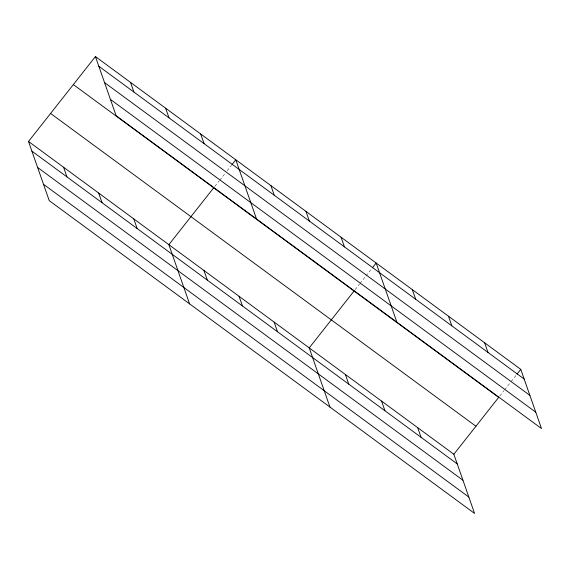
<?xml version="1.0" encoding="UTF-8"?>
<svg xmlns="http://www.w3.org/2000/svg" width="570" height="570" viewBox="0 0 570 570"><rect width="100%" height="100%" fill="white"/><g stroke="black" fill="none" stroke-linecap="round" stroke-linejoin="round"><path stroke-width="0.43" stroke-dasharray="2.85 2.14" d="M214.783 186.44L219.094 180.968M219.635 180.291L225.022 173.458M227.173 170.722L231.484 165.257M355.146 289.66L359.456 284.195M359.998 283.511L365.384 276.678M365.919 275.994L371.847 268.477M499.762 396.007L504.072 390.543M504.614 389.859L510.542 382.342M511.076 381.665L516.463 374.832"/><path stroke-width="0.85" d="M28.5 141.453L453.848 454.247L474.568 513.428L49.227 200.633L28.5 141.453L95.432 56.573L520.773 369.367L541.5 428.547L116.152 115.753L95.432 56.573M213.707 187.801L168.863 244.672L189.589 303.86M232.026 164.573L235.795 159.792L256.521 218.973M354.07 291.028L309.225 347.899L329.952 407.08M372.388 267.793L376.157 263.012L396.884 322.2M453.848 454.247L498.686 397.376L73.345 84.581M517.004 374.148L520.773 369.367M98.817 66.241L524.158 379.036M104.538 82.579L529.879 395.373M110.43 99.415L535.779 412.21M50.587 113.444L475.929 426.232M31.884 151.121L457.233 463.916M37.606 167.459L462.954 480.253M43.505 184.295L468.846 497.09M484.621 342.777L488.005 352.445M448.469 316.186L451.853 325.862M412.309 289.603L415.701 299.271M417.689 427.657L421.08 437.325M341.067 237.206L344.451 246.881M381.537 401.073L384.921 410.742M305.976 211.406L309.36 221.075M345.384 374.483L348.769 384.151M270.885 185.599L274.27 195.268M274.134 322.093L277.526 331.761M200.704 133.986L204.089 143.654M239.044 296.286L242.435 305.955M165.614 108.179L168.998 117.848M203.953 270.479L207.345 280.148M130.523 82.372L133.907 92.048M133.772 218.866L137.156 228.542M98.681 193.066L102.066 202.735M63.591 167.259L66.975 176.928"/></g></svg>
